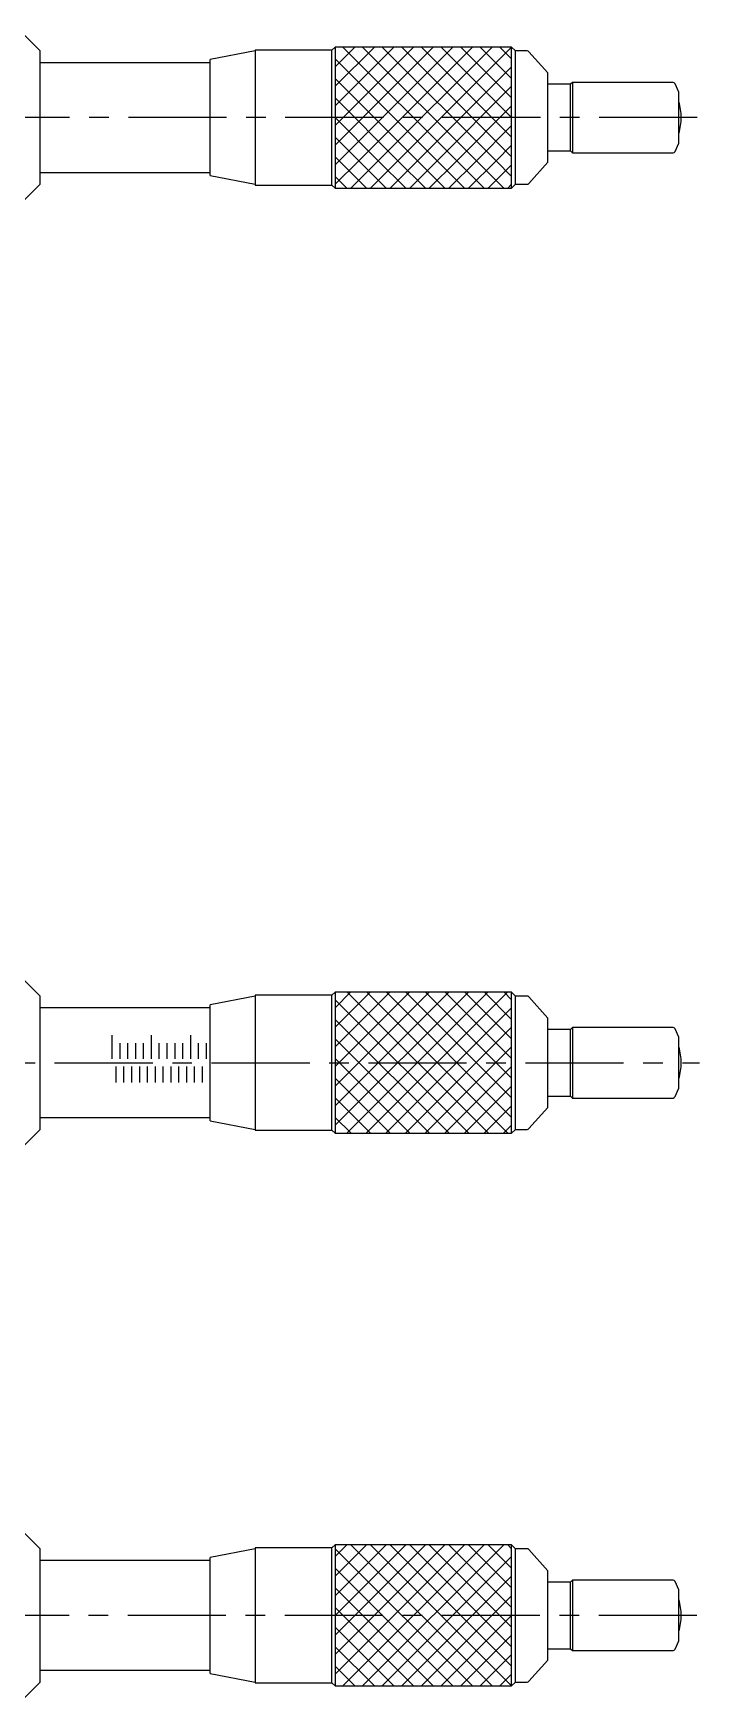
# Model space of a CAD drawing. Extents: x 19 to 476, y 13 to 239.
# Drawn here: x 163.5 to 248.4, y 23.8 to 236.2 of the extents above; entities that cross this region are included whole.
import ezdxf

# ---------------------------------------------------------------- set-up
doc = ezdxf.new("R2010")
doc.units = 0
doc.header["$LTSCALE"] = 10
doc.linetypes.add('CENTER', pattern=[2, 1.25, -0.25, 0.25, -0.25])
doc.layers.get('0').update_dxf_attribs({"linetype": 'CONTINUOUS'})
doc.layers.add('CENTER', color=1, linetype='CENTER')

msp = doc.modelspace()

# ---------------------------------------------------------------- linework, layer by layer
at = {"color": 7, "linetype": 'CONTINUOUS'}
for p, q in [((164.394929, 234), (162.144929, 236.25)), ((164.394929, 217), (164.394929, 234)), ((191.794929, 234), (186.094929, 232.892032)), ((191.794929, 234.1), (191.794929, 216.9)), ((201.594929, 234.1), (191.794929, 234.1)), ((201.994929, 234.5), (201.594929, 234.1)), ((201.594929, 216.9), (201.594929, 234.1)), ((201.994929, 234.5), (201.994929, 216.5)), ((224.494929, 234.5), (201.994929, 234.5)), ((224.494929, 216.5), (224.494929, 234.5)), ((224.994929, 234), (224.494929, 234.5)), ((224.994929, 217), (224.994929, 234)), ((226.460608, 234), (224.994929, 234)), ((229.094929, 231.2), (226.68439, 233.899805)), ((186.094929, 232.5), (164.394929, 232.5)), ((186.094929, 218.107968), (186.094929, 232.892032)), ((229.094929, 219.8), (229.094929, 231.2)), ((231.994929, 229.75), (229.094929, 229.75)), ((232.244929, 230), (231.994929, 229.75)), ((231.994929, 221.25), (231.994929, 229.75)), ((232.244929, 230), (232.244929, 221)), ((245.054725, 230), (232.244929, 230)), ((245.794929, 228.75), (245.329843, 229.819625)), ((245.794929, 222.25), (245.794929, 228.75)), ((229.094929, 221.25), (231.994929, 221.25)), ((231.994929, 221.25), (232.244929, 221)), ((232.244929, 221), (245.054725, 221)), ((245.329843, 221.180375), (245.794929, 222.25)), ((226.68439, 217.100195), (229.094929, 219.8)), ((162.144929, 214.75), (164.394929, 217)), ((164.394929, 218.5), (186.094929, 218.5)), ((186.094929, 218.107968), (191.794929, 217)), ((191.794929, 216.9), (201.594929, 216.9)), ((201.594929, 216.9), (201.994929, 216.5)), ((224.494929, 216.5), (224.994929, 217)), ((224.994929, 217), (226.460608, 217)), ((201.994929, 216.5), (224.494929, 216.5)), ((164.394929, 113.475), (162.144929, 115.725)), ((164.394929, 96.475), (164.394929, 113.475)), ((191.794929, 113.475), (186.094929, 112.367032)), ((191.794929, 113.575), (191.794929, 96.375)), ((201.594929, 113.575), (191.794929, 113.575)), ((201.994929, 113.975), (201.594929, 113.575)), ((201.594929, 96.375), (201.594929, 113.575)), ((201.994929, 113.975), (201.994929, 95.975)), ((224.494929, 113.975), (201.994929, 113.975)), ((224.494929, 95.975), (224.494929, 113.975)), ((224.994929, 113.475), (224.494929, 113.975)), ((224.994929, 96.475), (224.994929, 113.475)), ((226.460608, 113.475), (224.994929, 113.475)), ((229.094929, 110.675), (226.68439, 113.374805)), ((186.094929, 111.975), (164.394929, 111.975)), ((186.094929, 97.582968), (186.094929, 112.367032)), ((229.094929, 99.275), (229.094929, 110.675)), ((231.994929, 109.225), (229.094929, 109.225)), ((232.244929, 109.475), (231.994929, 109.225)), ((231.994929, 100.725), (231.994929, 109.225)), ((232.244929, 109.475), (232.244929, 100.475)), ((245.054725, 109.475), (232.244929, 109.475)), ((245.794929, 108.225), (245.329843, 109.294625)), ((245.794929, 101.725), (245.794929, 108.225)), ((229.094929, 100.725), (231.994929, 100.725)), ((231.994929, 100.725), (232.244929, 100.475)), ((232.244929, 100.475), (245.054725, 100.475)), ((245.329843, 100.655375), (245.794929, 101.725)), ((164.394929, 97.975), (186.094929, 97.975)), ((226.68439, 96.575195), (229.094929, 99.275)), ((162.144929, 94.225), (164.394929, 96.475)), ((186.094929, 97.582968), (191.794929, 96.475)), ((191.794929, 96.375), (201.594929, 96.375)), ((201.594929, 96.375), (201.994929, 95.975)), ((201.994929, 95.975), (224.494929, 95.975)), ((224.494929, 95.975), (224.994929, 96.475)), ((224.994929, 96.475), (226.460608, 96.475)), ((164.394929, 43), (162.144929, 45.25)), ((164.394929, 26), (164.394929, 43)), ((191.794929, 43), (186.094929, 41.892032)), ((191.794929, 43.1), (191.794929, 25.9)), ((201.594929, 43.1), (191.794929, 43.1)), ((201.994929, 43.5), (201.594929, 43.1)), ((201.594929, 25.9), (201.594929, 43.1)), ((201.994929, 43.5), (201.994929, 25.5)), ((224.494929, 43.5), (201.994929, 43.5)), ((224.494929, 25.5), (224.494929, 43.5)), ((224.994929, 43), (224.494929, 43.5)), ((224.994929, 34.5), (224.994929, 43)), ((226.460608, 43), (224.994929, 43)), ((229.094929, 40.2), (226.68439, 42.899805)), ((186.094929, 41.5), (164.394929, 41.5)), ((186.094929, 27.107968), (186.094929, 41.892032)), ((229.094929, 28.8), (229.094929, 40.2)), ((231.994929, 38.75), (229.094929, 38.75)), ((232.244929, 39), (231.994929, 38.75)), ((231.994929, 30.25), (231.994929, 38.75)), ((232.244929, 39), (232.244929, 30)), ((245.054725, 39), (232.244929, 39)), ((245.794929, 37.75), (245.329843, 38.819625)), ((245.794929, 31.25), (245.794929, 37.75)), ((224.994929, 26), (224.994929, 34.5)), ((229.094929, 30.25), (231.994929, 30.25)), ((231.994929, 30.25), (232.244929, 30)), ((232.244929, 30), (245.054725, 30)), ((245.329843, 30.180375), (245.794929, 31.25)), ((226.68439, 26.100195), (229.094929, 28.8)), ((162.144929, 23.75), (164.394929, 26)), ((164.394929, 27.5), (186.094929, 27.5)), ((186.094929, 27.107968), (191.794929, 26)), ((191.794929, 25.9), (201.594929, 25.9)), ((201.594929, 25.9), (201.994929, 25.5)), ((201.994929, 25.5), (224.494929, 25.5)), ((224.494929, 25.5), (224.994929, 26)), ((224.994929, 26), (226.460608, 26))]:
    msp.add_line(p, q, dxfattribs=at)
at = {"color": 3, "linetype": 'CONTINUOUS'}
for p, q in [((201.994929, 234.494929), (202, 234.5)), ((201.994929, 231.994929), (204.5, 234.5)), ((201.994929, 229.494929), (207, 234.5)), ((201.994929, 226.994929), (209.5, 234.5)), ((201.994929, 224.494929), (212, 234.5)), ((201.994929, 221.994929), (214.5, 234.5)), ((202.5, 220), (217, 234.5)), ((203, 234.5), (217.5, 220)), ((205, 220), (219.5, 234.5)), ((205.5, 234.5), (220, 220)), ((207.5, 220), (222, 234.5)), ((208, 234.5), (222.5, 220)), ((210, 220), (224.494929, 234.494929)), ((210.5, 234.5), (224.494929, 220.505071)), ((213, 234.5), (224.494929, 223.005071)), ((215.5, 234.5), (224.494929, 225.505071)), ((218, 234.5), (224.494929, 228.005071)), ((220.5, 234.5), (224.494929, 230.505071)), ((223, 234.5), (224.494929, 233.005071)), ((201.994929, 233.005071), (215, 220)), ((212.5, 220), (224.494929, 231.994929)), ((201.994929, 230.505071), (212.5, 220)), ((201.994929, 228.005071), (210, 220)), ((215, 220), (224.494929, 229.494929)), ((201.994929, 225.505071), (207.5, 220)), ((217.5, 220), (224.494929, 226.994929)), ((220, 220), (224.494929, 224.494929)), ((201.994929, 223.005071), (205, 220)), ((222.5, 220), (224.494929, 221.994929)), ((201.994929, 220.505071), (202.5, 220)), ((201.994929, 219.494929), (202.5, 220)), ((201.994929, 216.994929), (205, 220)), ((202.5, 220), (206, 216.5)), ((204, 216.5), (207.5, 220)), ((205, 220), (208.5, 216.5)), ((206.5, 216.5), (210, 220)), ((207.5, 220), (211, 216.5)), ((209, 216.5), (212.5, 220)), ((210, 220), (213.5, 216.5)), ((211.5, 216.5), (215, 220)), ((212.5, 220), (216, 216.5)), ((214, 216.5), (217.5, 220)), ((215, 220), (218.5, 216.5)), ((216.5, 216.5), (220, 220)), ((217.5, 220), (221, 216.5)), ((219, 216.5), (222.5, 220)), ((220, 220), (223.5, 216.5)), ((221.5, 216.5), (224.494929, 219.494929)), ((222.5, 220), (224.494929, 218.005071)), ((201.994929, 218.005071), (203.5, 216.5)), ((224, 216.5), (224.494929, 216.994929)), ((201.994929, 111.994929), (203.975, 113.975)), ((201.994929, 109.494929), (206.475, 113.975)), ((201.994929, 106.994929), (208.975, 113.975)), ((201.994929, 104.494929), (211.475, 113.975)), ((201.994929, 101.994929), (213.975, 113.975)), ((201.994929, 99.494929), (216.475, 113.975)), ((201.994929, 96.994929), (218.975, 113.975)), ((201.994929, 113.005071), (219.025, 95.975)), ((203.475, 95.975), (221.475, 113.975)), ((203.525, 113.975), (221.525, 95.975)), ((205.975, 95.975), (223.975, 113.975)), ((206.025, 113.975), (224.025, 95.975)), ((208.525, 113.975), (224.494929, 98.005071)), ((211.025, 113.975), (224.494929, 100.505071)), ((213.525, 113.975), (224.494929, 103.005071)), ((216.025, 113.975), (224.494929, 105.505071)), ((218.525, 113.975), (224.494929, 108.005071)), ((221.025, 113.975), (224.494929, 110.505071)), ((223.525, 113.975), (224.494929, 113.005071)), ((201.994929, 110.505071), (216.525, 95.975)), ((208.475, 95.975), (224.494929, 111.994929)), ((173.594929, 105.475), (173.594929, 108.475)), ((178.594929, 105.475), (178.594929, 108.475)), ((183.594929, 105.475), (183.594929, 108.475)), ((210.975, 95.975), (224.494929, 109.494929)), ((174.594929, 105.475), (174.594929, 107.475)), ((175.594929, 105.475), (175.594929, 107.475)), ((176.594929, 105.475), (176.594929, 107.475)), ((177.594929, 105.475), (177.594929, 107.475)), ((179.594929, 105.475), (179.594929, 107.475)), ((180.594929, 105.475), (180.594929, 107.475)), ((181.594929, 105.475), (181.594929, 107.475)), ((182.594929, 105.475), (182.594929, 107.475)), ((184.594929, 105.475), (184.594929, 107.475)), ((185.594929, 105.475), (185.594929, 107.475)), ((201.994929, 108.005071), (214.025, 95.975)), ((213.475, 95.975), (224.494929, 106.994929)), ((174.094929, 102.475), (174.094929, 104.475)), ((175.094929, 102.475), (175.094929, 104.475)), ((176.094929, 102.475), (176.094929, 104.475)), ((177.094929, 102.475), (177.094929, 104.475)), ((178.094929, 102.475), (178.094929, 104.475)), ((179.094929, 102.475), (179.094929, 104.475)), ((180.094929, 102.475), (180.094929, 104.475)), ((181.094929, 102.475), (181.094929, 104.475)), ((182.094929, 102.475), (182.094929, 104.475)), ((183.094929, 102.475), (183.094929, 104.475)), ((184.094929, 102.475), (184.094929, 104.475)), ((185.094929, 102.475), (185.094929, 104.475)), ((201.994929, 105.505071), (211.525, 95.975)), ((215.975, 95.975), (224.494929, 104.494929)), ((201.994929, 103.005071), (209.025, 95.975)), ((201.994929, 100.505071), (206.525, 95.975)), ((218.475, 95.975), (224.494929, 101.994929)), ((201.994929, 98.005071), (204.025, 95.975)), ((220.975, 95.975), (224.494929, 99.494929)), ((223.475, 95.975), (224.494929, 96.994929)), ((201.994929, 41.994929), (203.5, 43.5)), ((201.994929, 39.494929), (206, 43.5)), ((201.994929, 36.994929), (208.5, 43.5)), ((201.994929, 34.494929), (211, 43.5)), ((201.994929, 31.994929), (213.5, 43.5)), ((201.994929, 29.494929), (216, 43.5)), ((201.994929, 26.994929), (218.5, 43.5)), ((201.994929, 43.005071), (219.5, 25.5)), ((203, 25.5), (221, 43.5)), ((204, 43.5), (222, 25.5)), ((205.5, 25.5), (223.5, 43.5)), ((206.5, 43.5), (224.494929, 25.505071)), ((209, 43.5), (224.494929, 28.005071)), ((211.5, 43.5), (224.494929, 30.505071)), ((214, 43.5), (224.494929, 33.005071)), ((216.5, 43.5), (224.494929, 35.505071)), ((219, 43.5), (224.494929, 38.005071)), ((221.5, 43.5), (224.494929, 40.505071)), ((224, 43.5), (224.494929, 43.005071)), ((201.994929, 40.505071), (217, 25.5)), ((208, 25.5), (224.494929, 41.994929)), ((210.5, 25.5), (224.494929, 39.494929)), ((201.994929, 38.005071), (214.5, 25.5)), ((213, 25.5), (224.494929, 36.994929)), ((201.994929, 35.505071), (212, 25.5)), ((215.5, 25.5), (224.494929, 34.494929)), ((201.994929, 33.005071), (209.5, 25.5)), ((218, 25.5), (224.494929, 31.994929)), ((201.994929, 30.505071), (207, 25.5)), ((201.994929, 28.005071), (204.5, 25.5)), ((220.5, 25.5), (224.494929, 29.494929)), ((201.994929, 25.505071), (202, 25.5)), ((223, 25.5), (224.494929, 26.994929))]:
    msp.add_line(p, q, dxfattribs=at)
at = {"color": 7, "linetype": 'CONTINUOUS'}
for centre, radius, start, end in [((226.460608, 233.7), 0.3, 41.7603, 90), ((245.054725, 229.7), 0.3, 23.5, 90), ((239.094929, 225.5), 7, 0, 16.834981), ((239.094929, 225.5), 7, 343.165019, 0), ((245.054725, 221.3), 0.3, 270, 336.5), ((226.460608, 217.3), 0.3, 270, 318.2397), ((226.460608, 113.175), 0.3, 41.7603, 90), ((245.054725, 109.175), 0.3, 23.5, 90), ((239.094929, 104.975), 7, 0, 16.834981), ((239.094929, 104.975), 7, 343.165019, 0), ((245.054725, 100.775), 0.3, 270, 336.5), ((226.460608, 96.775), 0.3, 270, 318.2397), ((226.460608, 42.7), 0.3, 41.7603, 90), ((245.054725, 38.7), 0.3, 23.5, 90), ((239.094929, 34.5), 7, 0, 16.834981), ((239.094929, 34.5), 7, 343.165019, 0), ((245.054725, 30.3), 0.3, 270, 336.5), ((226.460608, 26.3), 0.3, 270, 318.2397)]:
    msp.add_arc(centre, radius, start, end, dxfattribs=at)
at = {"layer": 'CENTER', "color": 1, "linetype": 'CENTER'}
for p, q in [((248.15, 225.5), (131.66, 225.5)), ((86.26, 104.975), (248.45, 104.975)), ((248.09, 34.5), (88.41, 34.5))]:
    msp.add_line(p, q, dxfattribs=at)

doc.saveas('drawing.dxf')
